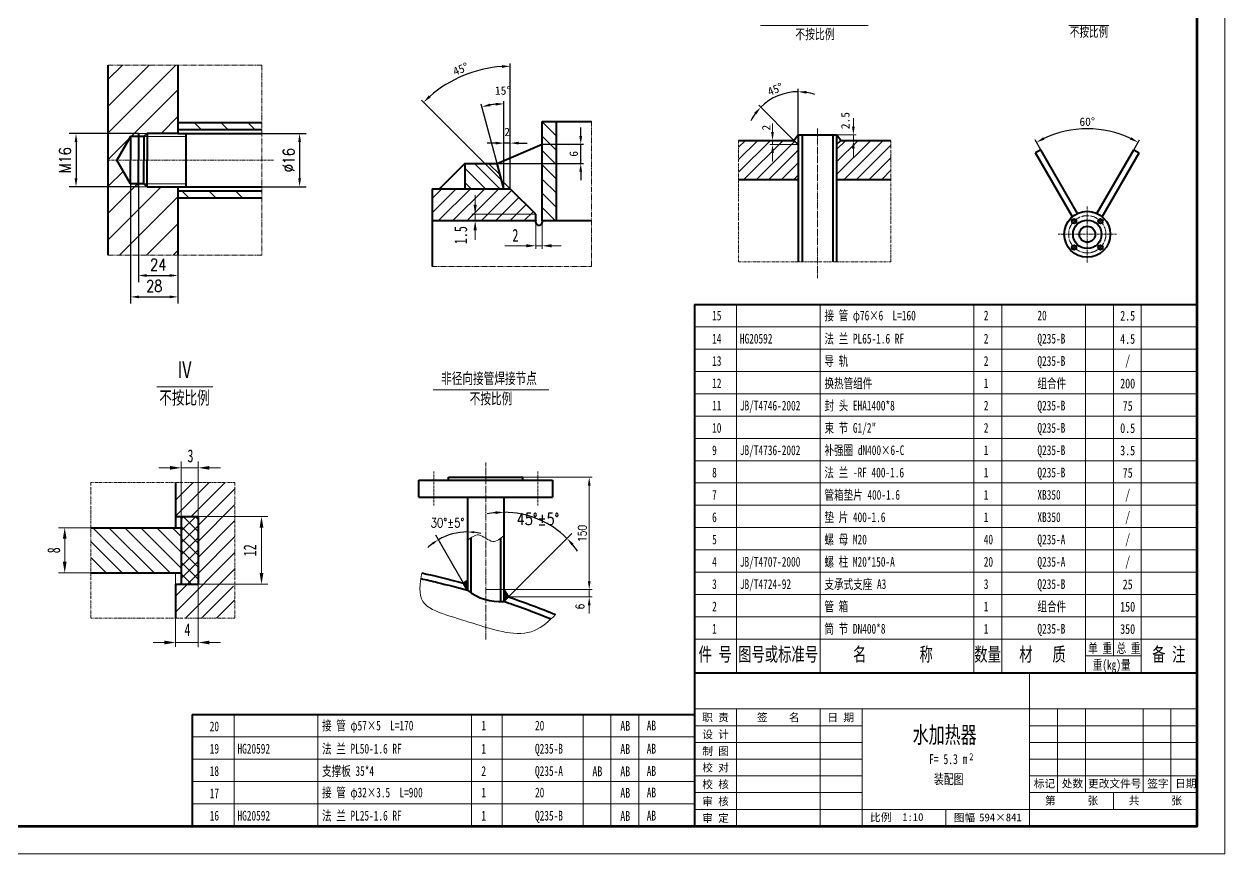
# Model space of a CAD drawing. Extents: x 0 to 19525, y -1551 to 5940.
# Drawn here: x 15222 to 19525, y 0 to 2975 of the extents above; entities that cross this region are included whole.
import ezdxf
from ezdxf.enums import TextEntityAlignment as Align

# ---------------------------------------------------------------- set-up
doc = ezdxf.new("R2010")
doc.units = 0
doc.header["$LTSCALE"] = 10
doc.header["$PDMODE"] = 1
for name, pattern in [('JXX-L', [2.95, 1.9, -0.25, 0.15, -0.25, 0.15, -0.25]), ('JXX-S', [1.7, 0.9, -0.2, 0.1, -0.2, 0.1, -0.2]), ('ZXX-L', [3.28, 2.5, -0.3, 0.18, -0.3]), ('ZXX-S', [1.27, 0.75, -0.2, 0.12, -0.2])]:
    doc.linetypes.add(name, pattern=pattern)
doc.layers.get('Defpoints').update_dxf_attribs({"linetype": 'CONTINUOUS'})
doc.layers.add('5剖面线层', color=2, linetype='CONTINUOUS')
doc.layers.add('7标注层', color=4, linetype='CONTINUOUS')
for name, color, linetype, lineweight in [('A 粗实线', 1, 'CONTINUOUS', 40), ('B 细实线', 7, 'CONTINUOUS', 18), ('C 文 字', 2, 'CONTINUOUS', 20), ('D 短中心线', 3, 'ZXX-S', 18), ('E 长中心线', 3, 'ZXX-L', 18), ('H 短双点线', 3, 'JXX-S', 18), ('I 长双点线', 3, 'JXX-L', 18), ('J 标注尺寸', 2, 'CONTINUOUS', 18)]:
    doc.layers.add(name, color=color, linetype=linetype, lineweight=lineweight)
doc.styles.add('HZTXT', font='SIMFANG.TTF', dxfattribs={"width": 0.75})
doc.styles.get("Standard").update_dxf_attribs({"font": 'SIMFANG.TTF'})
doc.styles.add('style2', font='SIMFANG.TTF', dxfattribs={"width": 0.7})
doc.styles.add('TH_GBDIM', font='romans.shx', dxfattribs={"width": 0.8, "bigfont": 'gbcbig.shx'})
doc.styles.add('TXT', font='txt', dxfattribs={"width": 0.7})
doc.styles.add('标题中文', font='SIMFANG.TTF', dxfattribs={"width": 0.7})
doc.dimstyles.new('TH_GBDIM', dxfattribs={"dimscale": 12, "dimtxt": 3.5, "dimasz": 2.5, "dimexe": 2, "dimexo": 0, "dimgap": 1.5, "dimtad": 1, "dimdec": 1, "dimzin": 0, "dimdsep": 46, "dimtxsty": 'TH_GBDIM', "dimcen": 2.5, "dimclrd": 130, "dimclre": 130, "dimclrt": 3, "dimadec": 0, "dimazin": 0, "dimtfac": 0.714286, "dimtdec": 1, "dimtmove": 0, "dimatfit": 3, "dimfxl": 0, "dimtolj": 1, "dimtzin": 0, "dimlwd": -1, "dimlwe": -1, "dimarcsym": 0})
doc.dimstyles.new('通用标注4.0', dxfattribs={"dimscale": 10, "dimtxt": 3, "dimasz": 3, "dimexe": 1, "dimexo": 0, "dimgap": 1, "dimtad": 1, "dimdec": 0, "dimzin": 0, "dimdsep": 46, "dimtxsty": 'Standard', "dimcen": 0, "dimadec": 0, "dimazin": 0, "dimtfac": 0.375, "dimtdec": 0, "dimtmove": 2, "dimatfit": 3, "dimfxl": 0, "dimtzin": 0, "dimarcsym": 0})

# ---------------------------------------------------------------- blocks, each defined once
blk = doc.blocks.new('*D67')
at = {"layer": '7标注层', "color": 130}
for p, q in [((15604.1, 2403), (15604.1, 1973.2)), ((15773.9, 2146.5), (15773.9, 1973.2)), ((15634.1, 1997.2), (15743.9, 1997.2))]:
    blk.add_line(p, q, dxfattribs=at)
for points in [[(15634.1, 2002.2), (15634.1, 1992.2), (15604.1, 1997.2)], [(15743.9, 2002.2), (15743.9, 1992.2), (15773.9, 1997.2)]]:
    blk.add_solid(points, dxfattribs=at)
at = {"layer": 'Defpoints', "color": 0}
for p in [(15604.1, 2403), (15773.9, 2146.5), (15773.9, 1997.2)]:
    blk.add_point(p, dxfattribs=at)
at = {"layer": '7标注层', "color": 3, "insert": (15689, 2036.2), "char_height": 42, "attachment_point": 5, "style": 'TH_GBDIM'}
blk.add_mtext('\\A1;28', dxfattribs=at)
blk = doc.blocks.new('*D68')
at = {"layer": '7标注层', "color": 130}
for p, q in [((15632.2, 2582.8), (15384.7, 2582.8)), ((15408.7, 2552.8), (15408.7, 2422)), ((15632.2, 2392), (15384.7, 2392))]:
    blk.add_line(p, q, dxfattribs=at)
for points in [[(15403.7, 2552.8), (15413.7, 2552.8), (15408.7, 2582.8)], [(15403.7, 2422), (15413.7, 2422), (15408.7, 2392)]]:
    blk.add_solid(points, dxfattribs=at)
at = {"layer": 'Defpoints', "color": 0}
for p in [(15632.2, 2582.8), (15408.7, 2392), (15632.2, 2392)]:
    blk.add_point(p, dxfattribs=at)
at = {"layer": '7标注层', "color": 3, "insert": (15369.7, 2487.4), "char_height": 42, "attachment_point": 5, "rotation": 90, "style": 'TH_GBDIM'}
blk.add_mtext('\\A1;M16', dxfattribs=at)
blk = doc.blocks.new('*D69')
at = {"layer": '7标注层', "color": 130}
for p, q in [((15632.2, 2392), (15632.2, 2049.9)), ((15773.9, 2146.5), (15773.9, 2049.9)), ((15662.2, 2073.9), (15743.9, 2073.9))]:
    blk.add_line(p, q, dxfattribs=at)
for points in [[(15662.2, 2078.9), (15662.2, 2068.9), (15632.2, 2073.9)], [(15743.9, 2078.9), (15743.9, 2068.9), (15773.9, 2073.9)]]:
    blk.add_solid(points, dxfattribs=at)
at = {"layer": 'Defpoints', "color": 0}
for p in [(15632.2, 2392), (15773.9, 2146.5), (15773.9, 2073.9)]:
    blk.add_point(p, dxfattribs=at)
at = {"layer": '7标注层', "color": 3, "insert": (15703, 2112.9), "char_height": 42, "attachment_point": 5, "style": 'TH_GBDIM'}
blk.add_mtext('\\A1;24', dxfattribs=at)
blk = doc.blocks.new('*D70')
at = {"layer": '7标注层', "color": 130}
for p, q in [((16074.2, 2582.8), (16233.8, 2582.8)), ((16209.8, 2552.8), (16209.8, 2422)), ((16074.2, 2392), (16233.8, 2392))]:
    blk.add_line(p, q, dxfattribs=at)
for points in [[(16204.8, 2552.8), (16214.8, 2552.8), (16209.8, 2582.8)], [(16204.8, 2422), (16214.8, 2422), (16209.8, 2392)]]:
    blk.add_solid(points, dxfattribs=at)
at = {"layer": 'Defpoints', "color": 0}
for p in [(16074.2, 2582.8), (16074.2, 2392), (16209.8, 2392)]:
    blk.add_point(p, dxfattribs=at)
at = {"layer": '7标注层', "color": 3, "insert": (16170.8, 2487.4), "char_height": 42, "attachment_point": 5, "rotation": 90, "style": 'TH_GBDIM'}
blk.add_mtext('\\A1;%%c16', dxfattribs=at)
blk = doc.blocks.new('*D80')
at = {"layer": '7标注层', "color": 130}
blk.add_line((16957.8, 921.6), (17184.6, 1148.4), dxfattribs=at)
for start, end in [(95.3797, 100.7595), (45, 90), (34.2405, 39.6203)]:
    blk.add_arc((16941.6, 905.4), 319.6, start, end, dxfattribs=at)
for points in [[(16911.4, 1228.6), (16911.9, 1218.7), (16941.6, 1225.1)], [(17184.1, 1105.9), (17191.5, 1112.6), (17167.6, 1131.4)]]:
    blk.add_solid(points, dxfattribs=at)
at = {"layer": 'Defpoints', "color": 0}
for p in [(16941.6, 1278.8), (17101.4, 1182.2), (16941.6, 905.4), (16941.6, 905.4), (16957.8, 921.6)]:
    blk.add_point(p, dxfattribs=at)
at = {"layer": '7标注层', "color": 3, "insert": (17063.9, 1200.7), "char_height": 42, "attachment_point": 5, "style": 'TH_GBDIM'}
blk.add_mtext('\\A1;45%%d%%p5%%d', dxfattribs=at)
blk = doc.blocks.new('*D81')
at = {"layer": 'C 文 字', "color": 0}
for p, q in [((17010, 1350.6), (17257.4, 1350.6)), ((17247.4, 1320.6), (17247.4, 977.6)), ((16876.6, 947.6), (17257.4, 947.6))]:
    blk.add_line(p, q, dxfattribs=at)
for points in [[(17242.4, 1320.6), (17252.4, 1320.6), (17247.4, 1350.6)], [(17242.4, 977.6), (17252.4, 977.6), (17247.4, 947.6)]]:
    blk.add_solid(points, dxfattribs=at)
at = {"layer": 'Defpoints', "color": 0}
for p in [(17010, 1350.6), (16876.6, 947.6), (17247.4, 947.6)]:
    blk.add_point(p, dxfattribs=at)
at = {"layer": 'C 文 字', "color": 0, "insert": (17222.4, 1149.1), "char_height": 30, "attachment_point": 5, "rotation": 90, "style": 'TH_GBDIM'}
blk.add_mtext('150', dxfattribs=at)
blk = doc.blocks.new('*D82')
at = {"layer": 'C 文 字', "color": 0}
for p, q in [((17247.4, 977.6), (17247.4, 1007.6)), ((17137.4, 947.6), (17257.4, 947.6)), ((17247.4, 947.6), (17247.4, 921.6)), ((16957.8, 921.6), (17257.4, 921.6)), ((17247.4, 891.6), (17247.4, 861.6))]:
    blk.add_line(p, q, dxfattribs=at)
for points in [[(17242.4, 977.6), (17252.4, 977.6), (17247.4, 947.6)], [(17242.4, 891.6), (17252.4, 891.6), (17247.4, 921.6)]]:
    blk.add_solid(points, dxfattribs=at)
at = {"layer": 'Defpoints', "color": 0}
for p in [(17137.4, 947.6), (16957.8, 921.6), (17247.4, 921.6)]:
    blk.add_point(p, dxfattribs=at)
at = {"layer": 'C 文 字', "color": 0, "insert": (17214.3, 887), "char_height": 30, "attachment_point": 5, "rotation": 90, "style": 'TH_GBDIM'}
blk.add_mtext('6', dxfattribs=at)
blk = doc.blocks.new('*D83')
at = {"layer": 'C 文 字', "color": 0, "lineweight": -2}
for p, q in [((18865.2, 2524.8), (18844.9, 2559.9)), ((19198.5, 2524.8), (19218.8, 2559.9))]:
    blk.add_line(p, q, dxfattribs=at)
blk.add_arc((19031.8, 2236.1), 363.9, 64.7246, 115.2754, dxfattribs=at)
at = {"layer": 'C 文 字', "color": 0}
for points in [[(18878.8, 2560.8), (18874.1, 2569.6), (18849.9, 2551.3)], [(19189.5, 2569.6), (19184.9, 2560.8), (19213.8, 2551.3)]]:
    blk.add_solid(points, dxfattribs=at)
at = {"layer": 'Defpoints', "color": 0}
for p in [(19095, 2594.5), (18865.2, 2524.8), (19198.5, 2524.8), (19021.9, 2253.4), (19041.8, 2253.4)]:
    blk.add_point(p, dxfattribs=at)
at = {"layer": 'C 文 字', "color": 0, "insert": (19031.8, 2625), "char_height": 30, "attachment_point": 5}
blk.add_mtext('60°', dxfattribs=at)
blk = doc.blocks.new('*D84')
at = {"layer": 'Defpoints', "color": 0}
for p in [(17078.8, 2544.1), (17216.9, 2544.1), (16917.6, 2475.7)]:
    blk.add_point(p, dxfattribs=at)
at = {"layer": 'J 标注尺寸', "color": 0, "lineweight": -2}
for p, q in [((17216.9, 2574.1), (17216.9, 2604.1)), ((17078.8, 2544.1), (17226.9, 2544.1)), ((17216.9, 2475.7), (17216.9, 2544.1)), ((16917.6, 2475.7), (17226.9, 2475.7)), ((17216.9, 2445.7), (17216.9, 2415.7))]:
    blk.add_line(p, q, dxfattribs=at)
at = {"layer": 'J 标注尺寸', "color": 0}
for points in [[(17211.9, 2574.1), (17221.9, 2574.1), (17216.9, 2544.1)], [(17211.9, 2445.7), (17221.9, 2445.7), (17216.9, 2475.7)]]:
    blk.add_solid(points, dxfattribs=at)
at = {"layer": 'J 标注尺寸', "color": 0, "insert": (17191.9, 2509.9), "char_height": 30, "attachment_point": 5, "rotation": 90}
blk.add_mtext('6', dxfattribs=at)
blk = doc.blocks.new('*D85')
at = {"layer": 'Defpoints', "color": 0}
for p in [(16851, 2809.2), (16964.8, 2495.8), (16964.8, 2384.5), (16964.8, 2384.5), (17056, 2293.3)]:
    blk.add_point(p, dxfattribs=at)
at = {"layer": 'J 标注尺寸', "color": 0, "lineweight": -2}
for p, q in [((16964.8, 2495.8), (16964.8, 2834.1)), ((16964.8, 2384.5), (16646.9, 2702.5))]:
    blk.add_line(p, q, dxfattribs=at)
blk.add_arc((16964.8, 2384.5), 439.6, 93.9108, 131.0892, dxfattribs=at)
at = {"layer": 'J 标注尺寸', "color": 0}
for points in [[(16934.6, 2828.1), (16935, 2818.1), (16964.8, 2824.1)], [(16679.3, 2712.2), (16672.5, 2719.5), (16654, 2695.4)]]:
    blk.add_solid(points, dxfattribs=at)
at = {"layer": 'J 标注尺寸', "color": 0, "insert": (16787, 2813.8), "char_height": 30, "attachment_point": 5, "rotation": 22.5}
blk.add_mtext('45°', dxfattribs=at)
blk = doc.blocks.new('*D86')
at = {"layer": 'Defpoints', "color": 0}
for p in [(16889.1, 2684.7), (16917.6, 2475.7), (16942, 2486.1), (16942, 2384.5), (16942, 2384.5)]:
    blk.add_point(p, dxfattribs=at)
at = {"layer": 'J 标注尺寸', "color": 0, "lineweight": -2}
for p, q in [((16917.6, 2475.7), (16860.5, 2688.6)), ((16942, 2486.1), (16942, 2699.3))]:
    blk.add_line(p, q, dxfattribs=at)
blk.add_arc((16942, 2384.5), 304.8, 95.6421, 99.3579, dxfattribs=at)
at = {"layer": 'J 标注尺寸', "color": 0}
for points in [[(16893.5, 2680.4), (16891.4, 2690.1), (16863.1, 2678.9)], [(16911.8, 2692.8), (16912.3, 2682.8), (16942, 2689.3)]]:
    blk.add_solid(points, dxfattribs=at)
at = {"layer": 'J 标注尺寸', "color": 0, "insert": (16937.7, 2736.6), "char_height": 30, "attachment_point": 5, "rotation": 0.7015}
blk.add_mtext('15°', dxfattribs=at)
blk = doc.blocks.new('*D87')
at = {"layer": 'Defpoints', "color": 0}
for p in [(16942, 2548.5), (16942, 2384.5), (16964.8, 2384.5)]:
    blk.add_point(p, dxfattribs=at)
at = {"layer": 'J 标注尺寸', "color": 0, "lineweight": -2}
for p, q in [((16912, 2548.5), (16882, 2548.5)), ((16942, 2384.5), (16942, 2558.5)), ((16964.8, 2548.5), (16942, 2548.5)), ((16964.8, 2384.5), (16964.8, 2558.5)), ((16994.8, 2548.5), (17024.8, 2548.5))]:
    blk.add_line(p, q, dxfattribs=at)
at = {"layer": 'J 标注尺寸', "color": 0}
for points in [[(16912, 2553.5), (16912, 2543.5), (16942, 2548.5)], [(16994.8, 2553.5), (16994.8, 2543.5), (16964.8, 2548.5)]]:
    blk.add_solid(points, dxfattribs=at)
at = {"layer": 'J 标注尺寸', "color": 0, "insert": (16953.4, 2588.5), "char_height": 30, "attachment_point": 5}
blk.add_mtext('2', dxfattribs=at)
blk = doc.blocks.new('*D90')
at = {"layer": 'Defpoints', "color": 0}
for p in [(17947, 2726.3), (17980.7, 2558.4), (17996.2, 2578), (17996.2, 2542.9), (17996.2, 2123.1)]:
    blk.add_point(p, dxfattribs=at)
at = {"layer": 'J 标注尺寸', "color": 0, "lineweight": -2}
for p, q in [((17996.2, 2578), (17996.2, 2742.8)), ((17980.7, 2558.4), (17854.9, 2684.2))]:
    blk.add_line(p, q, dxfattribs=at)
for start, end in [(90, 135), (71.8709, 80.9355), (144.0645, 153.1291)]:
    blk.add_arc((17996.2, 2542.9), 189.8, start, end, dxfattribs=at)
at = {"layer": 'J 标注尺寸', "color": 0}
for points in [[(18025.7, 2725.4), (18026.5, 2735.4), (17996.2, 2732.8)], [(17838.7, 2657.6), (17846.3, 2651.1), (17861.9, 2677.2)]]:
    blk.add_solid(points, dxfattribs=at)
at = {"layer": 'J 标注尺寸', "color": 0, "insert": (17913.9, 2741.4), "char_height": 30, "attachment_point": 5, "rotation": 22.5}
blk.add_mtext('45°', dxfattribs=at)

msp = doc.modelspace()

# ---------------------------------------------------------------- hatches: boundary and pattern name
at = {"layer": '5剖面线层'}
h = msp.add_hatch(dxfattribs=at)
h.set_pattern_fill('ANSI37', color=256, scale=9.5, style=0)
h.set_pattern_definition([(135, (41835.534, -2352.83), (21.32811, 21.32811), []), (45, (41835.534, -2352.83), (21.32811, -21.32811), [])])
h.paths.add_polyline_path([(15785.72, 967.08), (15846.52, 967.08), (15846.52, 1210.28), (15785.72, 1210.28)])
h = msp.add_hatch(dxfattribs=at)
h.set_pattern_fill('ANSI37', color=256, scale=0.296875, style=0)
h.set_pattern_definition([(135, (15459.0792, 9774.6357), (0.66650338, 0.66650338), []), (45, (15459.0792, 9774.6357), (0.66650338, -0.66650338), [])])
h.paths.add_polyline_path([(16941.59, 905.43), (16957.81, 921.64), (16941.59, 947.63)])
h.paths.add_polyline_path([(16811.63, 945.26), (16811.63, 980.81), (16796.99, 970.63)])
at = {"layer": 'B 细实线'}
h = msp.add_hatch(dxfattribs=at)
h.set_pattern_fill('ANSI31', color=256, scale=1.78125, style=0)
h.set_pattern_definition([(45, (2787.4, 9140.19), (-47.98824, 47.98824), [])])
h.paths.add_polyline_path([(15773.91, 2582.84), (15773.91, 2828.28), (15522.78, 2828.28), (15522.78, 2487.4), (15555.44, 2487.4), (15604.15, 2571.77), (15632.17, 2571.77), (15632.17, 2582.84), (15663.15, 2582.84)])
h.paths.add_polyline_path([(15652.03, 2571.77), (15663.15, 2582.84), (15632.17, 2582.84), (15632.17, 2571.77)], flags=17)
h.paths.add_polyline_path([(15663.15, 2391.95), (15652.03, 2403.03), (15632.17, 2403.03), (15632.17, 2391.95)], flags=16)
h.paths.add_polyline_path([(15773.91, 2146.51), (15773.91, 2391.95), (15663.15, 2391.95), (15632.17, 2391.95), (15632.17, 2403.03), (15604.15, 2403.03), (15555.44, 2487.4), (15522.78, 2487.4), (15522.78, 2146.51)])
h = msp.add_hatch(dxfattribs=at)
h.set_pattern_fill('ANSI31', color=256, scale=10, style=0)
h.set_pattern_definition([(45, (-6978.05, 313.718), (-22.45064, 22.45064), [])])
h.paths.add_polyline_path([(17996.16, 2417.98), (17996.16, 2542.93), (17980.73, 2558.36), (17782.81, 2558.36), (17782.81, 2417.98)])
h.paths.add_polyline_path([(18328.42, 2417.98), (18328.42, 2558.36), (18149.36, 2558.36), (18133.94, 2542.93), (18133.94, 2417.98)])
at = {"layer": 'J 标注尺寸'}
h = msp.add_hatch(dxfattribs=at)
h.set_pattern_fill('ANSI31', color=256, scale=11.4, angle=90, style=0)
h.set_pattern_definition([(135, (-19912.68, -52521.5), (-25.59373, -25.59373), [])])
h.paths.add_polyline_path([(17130.1, 2625.94), (17078.8, 2625.94), (17078.8, 2270.54), (17130.1, 2270.54)])
h = msp.add_hatch(dxfattribs=at)
h.set_pattern_fill('ANSI31', color=256, scale=11.4, angle=90, style=0)
h.set_pattern_definition([(135, (-20816.16, -52521.5), (-25.59373, -25.59373), [])])
h.paths.add_polyline_path([(16801.83, 2475.74), (16801.83, 2384.54), (16942, 2384.54), (16917.57, 2475.74)])
h = msp.add_hatch(dxfattribs=at)
h.set_pattern_fill('ANSI31', color=256, scale=11.4, style=0)
h.set_pattern_definition([(45, (-19912.68, -52521.5), (-25.59373, 25.59373), [])])
h.paths.add_polyline_path([(16685.08, 2384.54), (16685.08, 2270.54), (16838.79, 2270.54), (16838.79, 2293.34), (17056, 2293.34), (16964.8, 2384.54)])
h.paths.add_polyline_path([(17056, 2270.54), (17056, 2293.34), (16838.79, 2293.34), (16838.79, 2270.54)], flags=17)

# ---------------------------------------------------------------- linework, layer by layer
at = {"layer": '7标注层', "color": 130}
msp.add_line((16796.99, 970.63), (16697.42, 1143.09), dxfattribs=at)
for start, end in [(90, 120), (76.99831, 83.49915), (126.50085, 133.00169)]:
    msp.add_arc((16811.63, 945.26), 209.44, start, end, dxfattribs=at)
for points in [[(16684.89, 1116.93), (16689.23, 1110.31), (16706.92, 1126.64)], [(16835.12, 1149.4), (16835.57, 1157.3), (16811.63, 1154.7)]]:
    msp.add_solid(points, dxfattribs=at)
at = {"layer": 'A 粗实线'}
for p, q in [((15522.78, 2828.28), (15522.78, 2146.51)), ((15773.91, 2828.28), (15773.91, 2582.84)), ((17078.8, 2270.54), (17078.8, 2625.94)), ((17078.8, 2625.94), (17255.09, 2625.94)), ((17130.1, 2270.54), (17130.1, 2625.94)), ((15632.17, 2582.84), (15632.17, 2487.4)), ((15663.15, 2582.84), (15652.03, 2571.77)), ((15663.15, 2582.84), (15663.15, 2487.4)), ((15773.91, 2582.84), (15663.15, 2582.84)), ((15773.91, 2622.14), (16074.16, 2622.14)), ((15773.91, 2596.88), (16074.16, 2596.88)), ((15773.91, 2582.84), (16074.16, 2582.84)), ((15802.13, 2582.84), (15802.13, 2391.95)), ((15604.15, 2571.77), (15555.44, 2487.4)), ((15652.03, 2571.77), (15604.15, 2571.77)), ((15604.15, 2571.77), (15604.15, 2487.4)), ((15652.03, 2571.77), (15652.03, 2487.4)), ((16917.57, 2475.74), (17078.8, 2544.14)), ((17782.81, 2558.36), (17980.73, 2558.36)), ((17980.73, 2558.36), (17996.16, 2577.99)), ((17996.16, 2542.93), (17980.73, 2558.36)), ((17996.16, 2577.99), (17996.16, 2123.14)), ((17996.16, 2577.99), (18133.94, 2577.99)), ((18009.93, 2577.99), (18009.93, 2123.14)), ((18120.16, 2577.99), (18120.16, 2123.14)), ((18133.94, 2577.99), (18133.94, 2123.14)), ((18149.36, 2558.36), (18133.94, 2577.99)), ((18133.94, 2542.93), (18149.36, 2558.36)), ((18149.36, 2558.36), (18328.42, 2558.36)), ((18865.2, 2524.76), (18846, 2513.68)), ((18978.36, 2284.43), (18846, 2513.68)), ((18997.04, 2296.41), (18865.2, 2524.76)), ((19066.66, 2296.41), (19198.49, 2524.76)), ((19085.34, 2284.43), (19217.69, 2513.68)), ((19198.49, 2524.76), (19217.69, 2513.68)), ((15604.15, 2403.03), (15555.44, 2487.4)), ((15604.15, 2403.03), (15604.15, 2487.4)), ((15632.17, 2391.95), (15632.17, 2487.4)), ((15652.03, 2403.03), (15652.03, 2487.4)), ((15663.15, 2391.95), (15663.15, 2487.4)), ((16801.83, 2475.74), (16711.2, 2385.11)), ((16801.83, 2475.74), (16917.57, 2475.74)), ((16801.83, 2475.74), (16801.83, 2384.54)), ((16942, 2384.54), (16917.57, 2475.74)), ((17782.81, 2417.98), (17996.16, 2417.98)), ((18133.94, 2417.98), (18328.42, 2417.98)), ((15652.03, 2403.03), (15604.15, 2403.03)), ((15663.15, 2391.95), (15652.03, 2403.03)), ((15663.15, 2391.95), (15652.03, 2403.03)), ((15663.15, 2391.95), (16074.16, 2391.95)), ((15773.91, 2391.95), (15773.91, 2146.51)), ((15773.91, 2377.92), (16074.16, 2377.92)), ((16685.08, 2384.54), (16685.08, 2106.59)), ((16685.08, 2384.54), (16964.8, 2384.54)), ((17056, 2293.34), (16964.8, 2384.54)), ((15773.91, 2352.65), (16074.16, 2352.65)), ((17056, 2270.54), (17056, 2293.34)), ((16685.08, 2270.54), (17056, 2270.54)), ((17078.8, 2270.54), (17255.09, 2270.54)), ((17625.22, 1970), (17625.22, 650)), ((17625.22, 1970), (19425.22, 1970)), ((16637.21, 1278.77), (16637.21, 1340.33)), ((16637.21, 1340.33), (17116.01, 1340.33)), ((16743.23, 1350.59), (17009.99, 1350.59)), ((16743.23, 1340.33), (16743.23, 1350.59)), ((17009.99, 1350.59), (17009.99, 1350.59)), ((17009.99, 1340.33), (17009.99, 1350.59)), ((17116.01, 1340.33), (17116.01, 1278.77)), ((15765.45, 1331.88), (15765.45, 1169.75)), ((16637.21, 1278.77), (17116.01, 1278.77)), ((16811.63, 1278.77), (16811.63, 945.26)), ((16941.59, 1278.77), (16941.59, 905.43)), ((15765.45, 1210.28), (15846.52, 1210.28)), ((15785.72, 1210.28), (15785.72, 967.08)), ((15846.52, 1210.28), (15846.52, 967.08)), ((15461.45, 1169.75), (15785.72, 1169.75)), ((16823.6, 1133.72), (16823.6, 938.61)), ((16929.62, 1131.35), (16929.62, 905.29)), ((15461.45, 1007.61), (15785.72, 1007.61)), ((15765.45, 967.08), (15846.52, 967.08)), ((15765.45, 967.08), (15765.45, 845.48)), ((16796.99, 970.63), (16811.63, 980.81)), ((16811.63, 945.26), (16796.99, 970.63)), ((16957.81, 921.64), (16941.59, 947.63)), ((16941.59, 905.43), (16957.81, 921.64)), ((17625.22, 650), (19425.22, 650)), ((15825.22, 500), (17625.22, 500)), ((15825.22, 500), (15825.22, 100))]:
    msp.add_line(p, q, dxfattribs=at)
at = {"layer": 'A 粗实线', "color": 1}
msp.add_line((17625.22, 650), (17625.22, 100), dxfattribs=at)
at = {"layer": 'A 粗实线', "color": 5, "lineweight": 120}
msp.add_lwpolyline([(11365.22, 100), (19425.22, 100), (19425.22, 5840), (11365.22, 5840)], close=True, dxfattribs=at)
at = {"layer": 'A 粗实线'}
for centre, radius in [((19031.85, 2221.62), 82.5), ((18984.65, 2268.82), 8), ((19031.85, 2221.62), 51), ((19031.85, 2221.62), 28.5), ((19079.05, 2268.82), 8), ((18984.65, 2174.42), 8), ((19079.05, 2174.42), 8)]:
    msp.add_circle(centre, radius, dxfattribs=at)
for centre, radius, start, end in [((17067.4, 2266.13), 12.22, 158.84979, 21.15021), ((16927.05, 1089.89), 185.03, 231.40831, 274.50794)]:
    msp.add_arc(centre, radius, start, end, dxfattribs=at)
at = {"layer": 'A 粗实线', "extrusion": (0, 0, -1)}
for start_param, end_param in [(5.1293452, 5.2099187), (5.3005745, 5.4024415)]:
    msp.add_ellipse((15807.86, 50.99), major_axis=(2072.52, 0), ratio=0.5049505, start_param=start_param, end_param=end_param, dxfattribs=at)
at = {"layer": 'A 粗实线'}
for points, knots in [([(16644.04, 987.53), (16664.24, 983), (16684.29, 978.31), (16740.55, 964.59), (16776.38, 955.19), (16811.63, 945.26)], [5.130048212, 5.130048212, 5.130048212, 5.130048212, 5.162231837, 5.162231837, 5.221049145, 5.221049145, 5.221049145, 5.221049145]), ([(16941.59, 905.43), (16953.74, 901.38), (16965.81, 897.28), (17023.4, 877.22), (17067.73, 860.41), (17110.63, 842.73)], [5.29493911, 5.29493911, 5.29493911, 5.29493911, 5.31615434, 5.31615434, 5.3969868, 5.3969868, 5.3969868, 5.3969868])]:
    msp.add_open_spline(points, degree=3, knots=knots, dxfattribs=at)
at = {"layer": 'B 细实线'}
for p, q in [((15663.15, 2582.84), (15632.17, 2582.84)), ((15831.85, 2622.14), (15857.11, 2596.88)), ((15927.82, 2622.14), (15953.09, 2596.88)), ((16023.8, 2622.14), (16049.06, 2596.88)), ((15652.03, 2571.77), (15802.13, 2571.77)), ((15663.15, 2391.95), (15632.17, 2391.95)), ((15652.03, 2403.03), (15802.13, 2403.03)), ((15788.14, 2377.92), (15813.4, 2352.65)), ((15884.12, 2377.92), (15909.38, 2352.65)), ((15980.09, 2377.92), (16005.36, 2352.65)), ((17775.22, 650), (17775.22, 1970)), ((18075.22, 650), (18075.22, 1970)), ((18625.22, 650), (18625.22, 1970)), ((18725.22, 650), (18725.22, 1970)), ((19025.22, 650), (19025.22, 1970)), ((19125.22, 710), (19125.22, 1970)), ((19225.22, 650), (19225.22, 1970)), ((17625.22, 1890), (19425.22, 1890)), ((17625.22, 1810), (19425.22, 1810)), ((17625.22, 1730), (19425.22, 1730)), ((17625.22, 1650), (19425.22, 1650)), ((17625.22, 1570), (19425.22, 1570)), ((17625.22, 1490), (19425.22, 1490)), ((15745.82, 1384.37), (15705.92, 1384.37)), ((15785.72, 1210.28), (15785.72, 1407.17)), ((15785.72, 1384.37), (15846.52, 1384.37)), ((15846.52, 1210.28), (15846.52, 1407.17)), ((15886.42, 1384.37), (15926.32, 1384.37)), ((17625.22, 1410), (19425.22, 1410)), ((15885.83, 1331.88), (15765.45, 1211.46)), ((15765.45, 1268.8), (15828.52, 1331.88)), ((15821.58, 1210.28), (15943.15, 1331.88)), ((15978.65, 1310.06), (15846.52, 1177.89)), ((17625.22, 1330), (19425.22, 1330)), ((15846.52, 1120.56), (15978.25, 1252.33)), ((17625.22, 1250), (19425.22, 1250)), ((15846.52, 1210.28), (16096.06, 1210.28)), ((15461.45, 1169.75), (15345.46, 1169.75)), ((15630.94, 1007.61), (15468.86, 1169.75)), ((15526.17, 1169.75), (15688.26, 1007.61)), ((15745.57, 1007.61), (15583.49, 1169.75)), ((15640.8, 1169.75), (15785.72, 1024.79)), ((15785.72, 1082.12), (15698.12, 1169.75)), ((15785.72, 1138.14), (15754.12, 1169.75)), ((15978.25, 1195), (15846.52, 1063.23)), ((16073.26, 1170.38), (16073.26, 1006.98)), ((17625.22, 1170), (19425.22, 1170)), ((15368.26, 1129.85), (15368.26, 1047.51)), ((15461.45, 1119.82), (15573.63, 1007.61)), ((15846.52, 1005.9), (15978.25, 1137.67)), ((15978.25, 1080.34), (15765.45, 867.48)), ((17625.22, 1090), (19425.22, 1090)), ((15516.32, 1007.61), (15461.45, 1062.49)), ((15516.32, 1007.61), (15345.46, 1007.61)), ((15765.45, 1007.61), (15765.45, 742.13)), ((15800.78, 845.48), (15978.65, 1023.41)), ((17625.22, 1010), (19425.22, 1010)), ((15765.45, 924.81), (15807.71, 967.08)), ((15846.52, 967.08), (15846.52, 742)), ((15846.52, 967.08), (16096.06, 967.08)), ((15972.72, 960.15), (15858.09, 845.48)), ((15978.25, 911.45), (15912.31, 845.48)), ((17625.22, 930), (19425.22, 930)), ((17625.22, 850), (19425.22, 850)), ((15725.55, 758.2), (15685.65, 758.2)), ((15846.52, 758.2), (15765.45, 758.2)), ((15886.42, 758.2), (15926.32, 758.2)), ((17625.22, 770), (19425.22, 770)), ((19025.22, 710), (19225.22, 710)), ((18825.22, 650), (18825.22, 100)), ((17625.22, 520), (19425.22, 520)), ((17775.22, 520), (17775.22, 100)), ((18075.22, 520), (18075.22, 100)), ((18225.22, 520), (18225.22, 100)), ((18925.22, 520), (18925.22, 220)), ((19025.22, 520), (19025.22, 220)), ((19231.68, 520), (19231.68, 220)), ((19331.68, 520), (19331.68, 220)), ((15975.22, 100), (15975.22, 500)), ((16275.22, 100), (16275.22, 500)), ((16825.22, 100), (16825.22, 500)), ((16935.04, 100), (16935.04, 500)), ((17225.22, 100), (17225.22, 500)), ((17325.22, 100), (17325.22, 500)), ((17425.22, 100), (17425.22, 500)), ((17625.22, 460), (18225.22, 460)), ((18825.22, 460), (19425.22, 460)), ((15825.22, 420), (17625.22, 420)), ((17625.22, 400), (18225.22, 400)), ((18825.22, 400), (19425.22, 400)), ((15825.22, 340), (17625.22, 340)), ((17625.22, 340), (18225.22, 340)), ((18825.22, 340), (19425.22, 340)), ((15825.22, 260), (17625.22, 260)), ((17625.22, 280), (18225.22, 280)), ((18825.22, 280), (19425.22, 280)), ((17625.22, 220), (18225.22, 220)), ((18825.22, 220), (19425.22, 220)), ((19125.22, 160), (19125.22, 220)), ((15825.22, 180), (17625.22, 180)), ((17625.22, 160), (19425.22, 160)), ((18525.22, 160), (18525.22, 100))]:
    msp.add_line(p, q, dxfattribs=at)
msp.add_lwpolyline([(11115.22, 0), (19525.22, 0), (19525.22, 5940), (11115.22, 5940)], close=True, dxfattribs=at)
for points in [[(16811.63, 1124.85), (16851.29, 1143.77), (16902.28, 1120.49), (16941.59, 1140.86)], [(17127.18, 858.08), (17050.99, 801.05), (16844.24, 822.96), (16733.58, 857.76), (16651.61, 904.85), (16647.19, 1007.85)]]:
    msp.add_spline(points, degree=3, dxfattribs=at)
for points in [[(15745.82, 1391.02), (15745.82, 1377.72), (15785.72, 1384.37)], [(15886.42, 1391.02), (15886.42, 1377.72), (15846.52, 1384.37)], [(16079.91, 1170.38), (16066.61, 1170.38), (16073.26, 1210.28)], [(15374.91, 1129.85), (15361.61, 1129.85), (15368.26, 1169.75)], [(15374.91, 1047.51), (15361.61, 1047.51), (15368.26, 1007.61)], [(16079.91, 1006.98), (16066.61, 1006.98), (16073.26, 967.08)], [(15725.55, 764.85), (15725.55, 751.55), (15765.45, 758.2)], [(15886.42, 764.85), (15886.42, 751.55), (15846.52, 758.2)]]:
    msp.add_solid(points, dxfattribs=at)
at = {"layer": 'C 文 字'}
msp.add_line((15698.76, 1674.84), (15899.51, 1674.84), dxfattribs=at)
at = {"layer": 'D 短中心线'}
for p, q in [((16115.74, 2487.4), (15522.78, 2487.4)), ((19031.85, 2120.82), (19031.85, 2322.41)), ((18927.09, 2221.62), (19136.61, 2221.62)), ((16690.22, 1371.11), (16690.22, 1247.99)), ((17063, 1371.11), (17063, 1247.99))]:
    msp.add_line(p, q, dxfattribs=at)
at = {"layer": 'E 长中心线'}
for p, q in [((18065.05, 2601.01), (18065.05, 2064.01)), ((18977.29, 2276.17), (18990.85, 2262.62)), ((19086.4, 2276.17), (19072.85, 2262.62)), ((18977.29, 2167.06), (18990.85, 2180.61)), ((19086.4, 2167.06), (19072.85, 2180.61)), ((16876.61, 768.9), (16876.61, 1403.08))]:
    msp.add_line(p, q, dxfattribs=at)
msp.add_circle((19031.85, 2221.62), 66.75, dxfattribs=at)
at = {"layer": 'H 短双点线'}
for p, q in [((17782.81, 2558.36), (17782.81, 2417.98)), ((18328.42, 2123.14), (18328.42, 2558.36)), ((17782.81, 2417.98), (17782.81, 2123.14)), ((17782.81, 2123.14), (18133.94, 2123.14)), ((18133.94, 2123.14), (18328.42, 2123.14)), ((15978.25, 1331.88), (15461.45, 1331.88)), ((15461.45, 1331.88), (15461.45, 845.48)), ((15978.25, 1331.88), (15978.25, 845.48)), ((15978.25, 845.48), (15461.45, 845.48))]:
    msp.add_line(p, q, dxfattribs=at)
at = {"layer": 'I 长双点线'}
for p, q in [((16074.16, 2828.28), (15522.78, 2828.28)), ((16074.16, 2828.28), (16074.16, 2146.51)), ((17255.09, 2106.59), (17255.09, 2625.94)), ((16074.16, 2146.51), (15522.78, 2146.51)), ((16685.08, 2106.59), (17255.09, 2106.59))]:
    msp.add_line(p, q, dxfattribs=at)
at = {"layer": 'J 标注尺寸'}
for p, q in [((17860.73, 2969.73), (18246.32, 2969.73)), ((18965.74, 2969.73), (19109.55, 2969.73)), ((18193.83, 2607.99), (18193.83, 2637.99)), ((17904.17, 2588.36), (17904.17, 2618.36)), ((17980.73, 2558.36), (17894.17, 2558.36)), ((17996.16, 2542.93), (17894.17, 2542.93)), ((17904.17, 2558.36), (17904.17, 2542.93)), ((18133.94, 2577.99), (18203.83, 2577.99)), ((18149.36, 2558.36), (18203.83, 2558.36)), ((18193.83, 2577.99), (18193.83, 2558.36)), ((16964.8, 2384.54), (16964.8, 2495.77)), ((17904.17, 2512.93), (17904.17, 2482.93)), ((18193.83, 2528.36), (18193.83, 2498.36)), ((16942, 2384.54), (16942, 2486.1)), ((16838.79, 2327.54), (16838.79, 2361.74)), ((17056, 2293.34), (16827.39, 2293.34)), ((16838.79, 2293.34), (16838.79, 2270.54)), ((17056, 2270.54), (16827.39, 2270.54)), ((17056, 2270.54), (17056, 2169.01)), ((17078.8, 2270.54), (17078.8, 2169.01)), ((16838.79, 2236.34), (16838.79, 2202.14)), ((17021.8, 2180.41), (16945.01, 2180.41)), ((17078.8, 2180.41), (17056, 2180.41)), ((17113, 2180.41), (17147.2, 2180.41)), ((16688.47, 1664.31), (17103.08, 1664.31))]:
    msp.add_line(p, q, dxfattribs=at)
for points in [[(17899.17, 2588.36), (17909.17, 2588.36), (17904.17, 2558.36)], [(18188.83, 2607.99), (18198.83, 2607.99), (18193.83, 2577.99)], [(17899.17, 2512.93), (17909.17, 2512.93), (17904.17, 2542.93)], [(18188.83, 2528.36), (18198.83, 2528.36), (18193.83, 2558.36)], [(16833.09, 2327.54), (16844.49, 2327.54), (16838.79, 2293.34)], [(16833.09, 2236.34), (16844.49, 2236.34), (16838.79, 2270.54)], [(17021.8, 2186.11), (17021.8, 2174.71), (17056, 2180.41)], [(17113, 2186.11), (17113, 2174.71), (17078.8, 2180.41)]]:
    msp.add_solid(points, dxfattribs=at)

# ---------------------------------------------------------------- texts
at = {"layer": '7标注层', "color": 3, "insert": (16739.53, 1187.41), "char_height": 33.25, "attachment_point": 5, "style": 'TH_GBDIM'}
msp.add_mtext('\\A1;30°±5°', dxfattribs=at)
at = {"layer": 'C 文 字', "style": 'HZTXT', "width": 0.75}
for s, p in [('2.5', (19176.56, 1929.29)), ('4.5', (19176.56, 1846.32)), ('/', (19176.56, 1766.32)), ('200', (19176.56, 1686.32)), ('75', (19176.56, 1606.32)), ('0.5', (19176.56, 1526.32)), ('3.5', (19176.56, 1446.32)), ('75', (19176.56, 1366.32)), ('/', (19176.56, 1286.32)), ('/', (19176.56, 1206.32)), ('/', (19176.56, 1126.32)), ('/', (19176.56, 1046.32)), ('25', (19176.56, 966.32)), ('150', (19176.56, 886.32)), ('350', (19176.56, 806.32)), ('AB', (17376.56, 459.29)), ('AB', (17376.56, 376.32)), ('AB', (17276.56, 296.32)), ('AB', (17376.56, 296.32)), ('AB', (17376.56, 219.29)), ('AB', (17376.56, 136.32))]:
    msp.add_text(s, height=35, dxfattribs=at).set_placement(p, align=Align.MIDDLE)
at = {"layer": 'C 文 字', "style": 'style2', "width": 0.7}
for s, height, p in [(' Ⅳ', 59.85, (15740.45, 1706.14)), ('非径向接管焊接节点', 39.9, (16716.91, 1685.23)), ('不按比例', 39.9, (16819.43, 1612.75))]:
    msp.add_text(s, height=height, dxfattribs=at).set_placement(p)
at = {"layer": 'C 文 字', "style": 'HZTXT', "width": 0.7}
msp.add_text('不按比例', height=47.267, dxfattribs=at).set_placement((15707.14, 1635.69), align=Align.MIDDLE_LEFT)
at = {"layer": 'C 文 字', "style": 'TXT', "width": 0.7}
for s, p in [('3', (15818.79, 1427.39)), ('4', (15808.15, 803.8))]:
    msp.add_text(s, height=45.6, dxfattribs=at).set_placement(p, align=Align.MIDDLE_CENTER)
for s, p in [('8', (15328.79, 1088.68)), ('12', (16031.75, 1088.68))]:
    msp.add_text(s, height=45.6, rotation=90, dxfattribs=at).set_placement(p, align=Align.MIDDLE_CENTER)
at = {"layer": 'C 文 字', "style": '标题中文', "oblique": 0.5}
msp.add_text('职 责', height=28, rotation=0.09587, dxfattribs=at).set_placement((17700.08, 489.44), align=Align.MIDDLE_CENTER)
for s, p in [('签    名', (17924.64, 490.49)), ('日 期', (18148.54, 489.89)), ('设 计', (17700.08, 429.44)), ('制 图', (17700.08, 369.44)), ('校 对', (17700.08, 310.5)), ('校 核', (17700.08, 250.5)), ('标记', (18878.5, 253.16)), ('处数', (18978.5, 253.16)), ('更改文件号', (19130.12, 253.16)), ('签字', (19284.97, 253.16)), ('日期', (19384.97, 253.16)), ('审 核', (17700.08, 189.44)), ('第      张', (18975.54, 192.2)), ('共      张', (19275.54, 192.2)), ('审 定', (17700.08, 129.44)), ('比例', (18291.85, 132.02)), ('1:10', (18406.68, 132.02)), ('图幅', (18591.85, 131.12)), ('594×841', (18720.76, 131.12))]:
    msp.add_text(s, height=28, rotation=0.09587, dxfattribs=at).set_placement(p, align=Align.MIDDLE)
at = {"layer": 'J 标注尺寸', "style": '标题中文', "width": 0.7}
for s, height, p in [('不按比例', 36, (17985.58, 2921.14)), ('15 ', 35, (17687.79, 1912.96)), ('接 管 φ76×6  L=160', 35, (18090.23, 1912.96)), ('2', 35, (18661.03, 1912.96)), ('20', 35, (18853.18, 1912.96)), ('14', 35, (17687.79, 1830)), ('HG20592', 35, (17787.25, 1830)), ('法 兰 PL65-1.6 RF', 35, (18090.23, 1830)), ('2', 35, (18661.03, 1830)), ('Q235-B', 35, (18853.18, 1830)), ('13', 35, (17687.79, 1750)), ('导 轨', 35, (18090.23, 1750)), ('2', 35, (18661.03, 1750)), ('Q235-B', 35, (18853.18, 1750)), ('12', 35, (17687.79, 1670)), ('换热管组件', 35, (18090.23, 1670)), ('1', 35, (18661.03, 1670)), ('组合件', 35, (18853.18, 1670)), ('11', 35, (17687.79, 1590)), ('JB/T4746-2002', 35, (17787.25, 1590)), ('封 头 EHA1400*8', 35, (18090.23, 1590)), ('2', 35, (18661.03, 1590)), ('Q235-B', 35, (18853.18, 1590)), ('束 节 G1/2"', 35, (18090.23, 1510)), ('10', 35, (17687.79, 1510)), ('2', 35, (18661.03, 1510)), ('Q235-B', 35, (18853.18, 1510)), ('9', 35, (17687.79, 1430)), ('JB/T4736-2002', 35, (17787.25, 1430)), ('补强圈 dN400×6-C ', 35, (18090.23, 1430)), ('1', 35, (18661.03, 1430)), ('Q235-B', 35, (18853.18, 1430)), ('8', 35, (17687.79, 1350)), ('法 兰 -RF 400-1.6', 35, (18090.23, 1350)), ('1', 35, (18661.03, 1350)), ('Q235-B', 35, (18853.18, 1350)), ('7', 35, (17687.79, 1270)), ('管箱垫片 400-1.6', 35, (18090.23, 1270)), ('1', 35, (18661.03, 1270)), ('XB350', 35, (18853.18, 1270)), ('6', 35, (17687.79, 1190)), ('垫 片 400-1.6', 35, (18090.23, 1190)), ('1', 35, (18661.03, 1190)), ('XB350', 35, (18853.18, 1190)), ('5', 35, (17687.79, 1110)), ('螺 母 M20', 35, (18090.23, 1110)), ('40', 35, (18661.03, 1110)), ('Q235-A', 35, (18853.18, 1110)), ('4', 35, (17687.79, 1030)), ('JB/T4707-2000', 35, (17787.25, 1030)), ('螺 柱 M20*150-A', 35, (18090.23, 1030)), ('20', 35, (18661.03, 1030)), ('Q235-A', 35, (18853.18, 1030)), ('支承式支座 A3', 35, (18090.23, 950)), ('3', 35, (17687.79, 950)), ('JB/T4724-92', 35, (17787.25, 950)), ('3', 35, (18661.03, 950)), ('Q235-B', 35, (18853.18, 950)), ('2', 35, (17687.79, 870)), ('管 箱 ', 35, (18090.23, 870)), ('1', 35, (18661.03, 870)), ('组合件 ', 35, (18853.18, 870)), ('1', 35, (17687.79, 790)), ('筒 节 DN400*8', 35, (18090.23, 790)), ('1', 35, (18661.03, 790)), ('Q235-B', 35, (18853.18, 790)), ('件 号', 49.98, (17638.93, 690.87)), ('图号或标准号', 49.98, (17781.05, 690.87)), ('名        称', 49.98, (18192.72, 690.87)), ('数量', 49.98, (18626.81, 690.87)), ('材   质', 49.98, (18787.79, 690.87)), ('单 重', 35, (19035.13, 720.47)), ('总 重', 35, (19136.88, 720.47)), ('备 注', 49.98, (19264.28, 690.87)), ('重(kg)量', 35, (19051.72, 660.47)), ('20', 35, (15887.79, 440)), ('接 管 φ57×5  L=170', 35, (16290.23, 442.96)), ('1', 35, (16861.03, 442.96)), ('20', 35, (17053.18, 442.96)), ('AB', 35, (17453.71, 442.96)), ('水加热器', 59.976, (18406.32, 397.37)), ('19', 35, (15887.79, 360)), ('HG20592', 35, (15987.25, 360)), ('法 兰 PL50-1.6 RF', 35, (16290.23, 360)), ('1', 35, (16861.03, 360)), ('Q235-B', 35, (17053.18, 360)), ('AB', 35, (17453.71, 360)), ('F= 5.3 m', 35.986, (18465.21, 322.16)), ('2', 25.2, (18609.42, 336.31)), ('18', 35, (15887.79, 280)), ('支撑板 35*4', 35, (16290.23, 280)), ('2', 35, (16861.03, 280)), ('Q235-A', 35, (17053.18, 280)), ('AB', 35, (17453.71, 280)), ('装配图', 35.986, (18482.6, 250.48)), ('17', 35, (15887.79, 200)), ('接 管 φ32×3.5  L=900', 35, (16290.23, 202.96)), ('1', 35, (16861.03, 202.96)), ('20', 35, (17053.18, 202.96)), ('AB', 35, (17453.71, 202.96)), ('16', 35, (15887.79, 120)), ('HG20592', 35, (15987.25, 120)), ('法 兰 PL25-1.6 RF', 35, (16290.23, 120)), ('1', 35, (16861.03, 120)), ('Q235-B', 35, (17053.18, 120)), ('AB', 35, (17453.71, 120))]:
    msp.add_text(s, height=height, dxfattribs=at).set_placement(p)
at = {"layer": 'J 标注尺寸', "insert": (18969.54, 2964.62), "char_height": 35, "width": 510, "attachment_point": 1, "style": 'style2'}
msp.add_mtext('{\\f仿宋_GB2312|b0|i0|c134|p49;不按比例}', dxfattribs=at)
at = {"layer": 'J 标注尺寸', "char_height": 30, "attachment_point": 5, "rotation": 90}
for s, insert in [('2.5', (18165.29, 2629.11)), ('2', (17881.56, 2603.82))]:
    msp.add_mtext(s, dxfattribs=dict(at, insert=insert))
at = {"layer": 'J 标注尺寸', "insert": (16787.49, 2218.37), "char_height": 45.6, "attachment_point": 5, "rotation": 90, "style": 'style2'}
msp.add_mtext('1.5', dxfattribs=at)
at = {"layer": 'J 标注尺寸', "insert": (16982.96, 2217.96), "char_height": 45.6, "attachment_point": 5, "style": 'style2'}
msp.add_mtext('2', dxfattribs=at)

# ---------------------------------------------------------------- dimensions: what is measured, and where the dimension line sits
at = {"layer": '7标注层'}
for base, p1, p2, text, picture, middle in [((15408.72, 2391.95), (15632.17, 2582.84), (15632.17, 2391.95), 'M16', '*D68', (15369.72, 2487.4)), ((16209.83, 2391.95), (16074.16, 2582.84), (16074.16, 2391.95), '%%c16', '*D70', (16170.83, 2487.4))]:
    dim = msp.add_linear_dim(base=base, p1=p1, p2=p2, angle=270, text=text, dimstyle='TH_GBDIM', override={"dimgap": 1.5, "dimtad": 1, "dimjust": 0, "dimse1": 0, "dimse2": 0, "dimsd1": 0, "dimsd2": 0, "dimclrt": 3, "dimtvp": 0}, dxfattribs=at)
    dim.commit()
    dim.dimension.update_dxf_attribs({"geometry": picture, "text_midpoint": middle})
for base, p1, text, picture, middle in [((15773.91, 1997.2), (15604.15, 2403.03), '28', '*D67', (15689.03, 2036.2)), ((15773.91, 2073.91), (15632.17, 2391.95), '24', '*D69', (15703.04, 2112.91))]:
    dim = msp.add_linear_dim(base=base, p1=p1, p2=(15773.91, 2146.51), text=text, dimstyle='TH_GBDIM', override={"dimgap": 1.5, "dimtad": 1, "dimjust": 0, "dimse1": 0, "dimse2": 0, "dimsd1": 0, "dimsd2": 0, "dimclrt": 3, "dimtvp": 0}, dxfattribs=at)
    dim.commit()
    dim.dimension.update_dxf_attribs({"geometry": picture, "text_midpoint": middle})
dim = msp.add_angular_dim_2l(base=(17101.41, 1182.23), line1=((16941.59, 905.43), (16957.81, 921.64)), line2=((16941.59, 1278.77), (16941.59, 905.43)), text='45%%d%%p5%%d', dimstyle='TH_GBDIM', override={"dimtad": 0, "dimtih": 1, "dimtoh": 1, "dimclrt": 3}, dxfattribs=at)
dim.commit()
dim.dimension.update_dxf_attribs({"geometry": '*D80', "text_midpoint": (17063.91, 1200.72)})
at = {"layer": 'C 文 字'}
dim = msp.add_angular_dim_2l(base=(19095.04, 2594.51), line1=((19041.83, 2253.42), (19198.49, 2524.76)), line2=((19021.86, 2253.42), (18865.2, 2524.76)), dimstyle='通用标注4.0', dxfattribs=at)
dim.commit()
dim.dimension.update_dxf_attribs({"geometry": '*D83', "text_midpoint": (19031.85, 2625.04)})
dim = msp.add_linear_dim(base=(17247.37, 947.63), p1=(17009.99, 1350.59), p2=(16876.61, 947.63), angle=90, text='150', dimstyle='通用标注4.0', override={"dimtxsty": 'TH_GBDIM', "dimlwd": 65535, "dimlwe": 65535}, dxfattribs=at)
dim.commit()
dim.dimension.update_dxf_attribs({"geometry": '*D81', "text_midpoint": (17222.37, 1149.11)})
dim = msp.add_linear_dim(base=(17247.37, 921.64), p1=(17137.37, 947.63), p2=(16957.81, 921.64), angle=90, text='6', dimstyle='通用标注4.0', override={"dimtxsty": 'TH_GBDIM', "dimlwd": 65535, "dimlwe": 65535}, dxfattribs=at)
dim.commit()
dim.dimension.update_dxf_attribs({"geometry": '*D82', "text_midpoint": (17214.34, 887.01), "dimtype": 160})
at = {"layer": 'J 标注尺寸'}
for base, line1, line2, picture, middle in [((16851.03, 2809.16), ((16964.8, 2384.54), (16964.8, 2495.77)), ((17056, 2293.34), (16964.8, 2384.54)), '*D85', (16787.01, 2813.77)), ((17947.02, 2726.29), ((17996.16, 2577.99), (17996.16, 2123.14)), ((17996.16, 2542.93), (17980.73, 2558.36)), '*D90', (17913.95, 2741.4))]:
    dim = msp.add_angular_dim_2l(base=base, line1=line1, line2=line2, dimstyle='通用标注4.0', dxfattribs=at)
    dim.commit()
    dim.dimension.update_dxf_attribs({"geometry": picture, "text_midpoint": middle})
dim = msp.add_angular_dim_2l(base=(16889.08, 2684.68), line1=((16942, 2384.54), (16917.57, 2475.74)), line2=((16942, 2384.54), (16942, 2486.1)), dimstyle='通用标注4.0', dxfattribs=at)
dim.commit()
dim.dimension.update_dxf_attribs({"geometry": '*D86', "text_midpoint": (16937.69, 2736.63), "dimtype": 162})
dim = msp.add_linear_dim(base=(16942, 2548.47), p1=(16964.8, 2384.54), p2=(16942, 2384.54), text='2', dimstyle='通用标注4.0', dxfattribs=at)
dim.commit()
dim.dimension.update_dxf_attribs({"geometry": '*D87', "text_midpoint": (16953.4, 2588.47)})
dim = msp.add_linear_dim(base=(17216.89, 2544.14), p1=(16917.57, 2475.74), p2=(17078.8, 2544.14), angle=90, text='6', dimstyle='通用标注4.0', dxfattribs=at)
dim.commit()
dim.dimension.update_dxf_attribs({"geometry": '*D84', "text_midpoint": (17191.89, 2509.94)})

doc.saveas('drawing.dxf')
